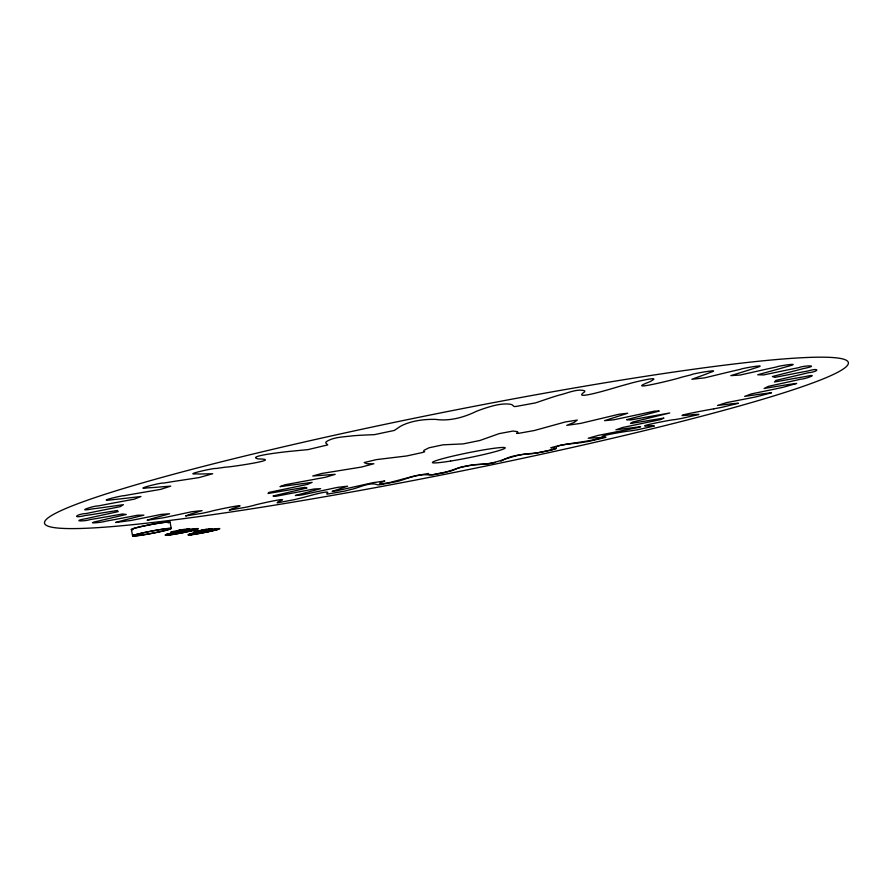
<?xml version="1.0" encoding="UTF-8"?>
<svg xmlns="http://www.w3.org/2000/svg" width="893" height="893" viewBox="0 0 893 893"><rect width="100%" height="100%" fill="white"/><g stroke="black" fill="none" stroke-linecap="round" stroke-linejoin="round"><path stroke-width="1.34" d="M176.624 530.766L178.7 530.308M172.505 534.438L175.039 533.936M167.091 534.628L165.395 535.019L166.924 534.661M176.111 532.128L173.599 532.652A17.492 0.982 -10.8 0 0 171.713 534.65A17.492 0.982 -10.8 0 0 198.38 528.801A17.492 0.982 -10.8 0 0 173.61 532.563M186.291 531.904L183.98 532.295M185.253 530.453L190.12 529.549M198.626 531.96L196.181 532.485A16.766 0.904 -10.9 0 0 194.049 534.405A16.766 0.904 -10.9 0 0 219.756 528.779A16.766 0.904 -10.9 0 0 196.203 532.395L195.846 532.663M194.819 534.193L190.566 534.706M173.354 531.592L172.695 531.86L173.644 531.938M178.6 531.659L180.196 531.38M208.013 531.77L205.803 532.139M183.846 532.362L183.032 532.574M172.528 534.427L168.889 534.94M187.831 529.125L189.249 528.913L183.4 530.275M200.97 531.525L206.562 530.409M205.669 532.206L203.403 532.608M174.671 531.826L175.162 531.882M183.389 530.386L181.993 530.598M209.922 529.08L211.317 528.89L209.431 529.27M181.413 532.808L179.895 533.121M190.042 529.594L196.516 528.835L195.109 529.158M179.66 530.085L181.078 529.817M180.933 530.822L179.605 531.089M196.002 529.415L196.784 529.225L194.998 529.616M202.264 530.018L203.626 529.75M203.291 530.732L201.952 530.978M177.048 531.514L171.333 532.005L172.193 531.804M199.574 531.391L199.083 531.435M206.026 529.348L210.324 528.645L209.487 528.924M182.116 529.649L189.651 528.656L188.099 529.013M204.609 529.605L206.037 529.281M488.851 463.735L489.933 463.545C504.266 460.252 517.538 453.465 532.741 453.499A117.653 7.445 -11.7 0 0 537.619 452.918L555.759 448.9A113.154 6.999 -11.3 0 0 556.439 448.253C553.102 444.223 579.189 443.542 582.727 442.258A120.309 7.724 -11.8 0 0 588.576 441.432L605.956 437.358A113.433 7.021 -11.4 0 0 605.398 436.945C590.809 436.978 630.034 430.571 630.268 430.928A123.502 8.082 -11.8 0 0 637.033 429.846L654.39 426.028L653.274 425.782A114.349 7.111 -11.5 0 0 651.443 425.637C627.221 428.149 675.008 418.984 674.327 419.699A127.186 8.506 -11.9 0 0 681.917 418.37L698.929 414.464L696.64 414.408A115.889 7.267 -11.6 0 0 693.481 414.542C657.951 418.784 716.945 408.213 713.775 408.838A131.282 8.997 -12 0 0 722.08 407.264L738.455 403.256L734.839 403.502A118.043 7.49 -11.7 0 0 730.34 403.937L717.492 405.467L726.366 402.654L747.352 398.591A135.68 9.566 -12 0 0 756.226 396.805L771.519 392.797L766.551 393.344A120.778 7.78 -11.8 0 0 760.691 394.103L744.673 396.38L751.46 393.891L773.684 389.303A140.246 10.203 -12.1 0 0 782.949 387.316L796.668 383.421L790.305 384.28A124.06 8.137 -11.9 0 0 783.128 385.374L764.107 388.466L768.393 386.356L791.321 381.322A144.8 10.895 -12.1 0 0 800.753 379.179C804.682 379.302 822.006 372.906 804.604 376.701A127.822 8.573 -11.9 0 0 796.188 378.13L774.454 382.025L775.872 380.407L798.822 375.027A149.164 11.62 -12.1 0 0 808.098 372.772C819.562 371.611 819.908 367.336 807.931 371.008A131.974 9.086 -12 0 0 798.442 372.772L774.823 377.371L772.389 376.533L794.803 370.829A153.149 12.346 -12 0 0 803.577 368.53C821.917 364.913 803.354 365.46 798.934 367.626A136.406 9.667 -12.1 0 0 788.631 369.691L763.548 374.948L757.71 374.77L778.183 369.122A156.576 13.038 -12 0 0 786.03 366.856C806.156 361.676 777.423 366.041 776.62 366.945A140.971 10.314 -12.1 0 0 765.837 369.278L740.219 375.027L730.82 375.629L748.323 370.227A159.311 13.641 -11.8 0 0 754.808 368.106C772.467 363.004 740.721 368.541 740.565 369.289A145.514 11.017 -12.1 0 0 729.737 371.789L704.689 377.851L691.852 379.279L705.303 374.39A161.242 14.098 -11.7 0 0 709.968 372.504C724.435 368.095 690.858 373.921 691.137 374.826A149.834 11.743 -12.1 0 0 680.812 377.415C680.578 378.119 620.055 393.099 650.071 381.657A162.303 14.377 -11.5 0 0 652.56 380.128C660.251 375.73 630.938 383.008 629.732 383.543A153.741 12.469 -12 0 0 620.479 386.1C619.943 386.144 569.131 402.14 584.614 391.871A162.481 14.433 -11.3 0 0 584.636 390.799C577.347 388.31 566.72 393.523 558.817 395.197A157.068 13.138 -11.9 0 0 551.182 397.586L535.443 402.91L515.853 406.482L514.089 406.516L511.879 404.652A161.767 14.266 -11.1 0 0 509.345 404.094C500.047 403.245 490.592 406.36 481.829 409.284A159.68 13.719 -11.8 0 0 476.282 411.372C463.802 417.455 449.503 421.396 435.594 419.386A160.182 13.897 -10.9 0 0 430.582 419.386C421.183 419.643 411.439 421.172 402.866 425.079A161.477 14.154 -11.6 0 0 399.751 426.754L394.36 430.426L374.524 434.623L359.89 435.282A157.782 13.362 -10.8 0 0 352.679 435.829C343.995 436.967 333.591 436.9 326.291 441.711A162.392 14.4 -11.5 0 0 325.744 442.895L327.742 444.904L308.096 449.592L288.841 451.467A154.634 12.714 -10.7 0 0 279.866 452.505C277.399 452.818 251.056 456.044 256.179 458.265A162.426 14.422 -11.3 0 0 258.133 458.924C285.648 459.236 225.896 467.664 225.985 467.095A150.872 12 -10.6 0 0 215.805 468.535C215.704 467.575 182.875 474.853 195.902 473.87A161.577 14.221 -11.1 0 0 200.132 474.004L212.701 473.736L198.949 477.61L174.057 481.394A146.675 11.274 -10.6 0 0 163.24 483.146C163.207 482.008 130.891 490.112 147.836 487.835A159.858 13.819 -10.9 0 0 153.987 487.478L170.764 486.127L160.517 489.409L134.765 493.796A142.188 10.56 -10.6 0 0 123.859 495.749C124.004 495.035 92.615 502.324 113.288 499.611A157.324 13.272 -10.7 0 0 120.912 498.83L140.938 496.508L134.251 499.165L108.801 503.886A137.634 9.89 -10.6 0 0 98.275 505.929C94.982 505.416 73.46 512.314 92.548 508.898A154.076 12.602 -10.6 0 0 101.199 507.771L123.413 504.679L120.209 506.644L96.031 511.488A133.157 9.287 -10.6 0 0 86.264 513.52C77.278 513.799 70.592 518.945 85.114 515.562A150.236 11.888 -10.6 0 0 94.379 514.167L117.363 510.483L118.189 511.633L95.651 516.534A128.927 8.751 -10.7 0 0 86.922 518.487C69.743 521.501 84.69 521.479 89.936 519.626A145.972 11.151 -10.6 0 0 99.413 518.04L122.564 513.977L126.281 514.48L106.468 519.101A125.053 8.283 -10.8 0 0 98.956 520.92C81.989 524.425 103.398 522.349 105.608 521.211A141.462 10.448 -10.6 0 0 115.007 519.503L137.578 515.239L143.885 515.149L127.052 519.369A121.638 7.903 -10.8 0 0 120.856 520.999L115.554 522.494L130.612 520.519A136.908 9.79 -10.6 0 0 139.665 518.755L161.086 514.435L169.581 513.776L155.929 517.527A118.758 7.579 -10.9 0 0 151.084 518.956L147.144 520.206L163.408 517.773A132.465 9.198 -10.6 0 0 171.914 516.009L191.738 511.745L202.086 510.617L191.627 513.821A116.436 7.334 -11 0 0 188.155 515.004L185.588 515.964L202.544 513.218A128.279 8.673 -10.7 0 0 210.346 511.499C210.313 511.03 257.742 501.029 232.805 508.463A114.717 7.155 -11.1 0 0 230.662 509.412L229.278 510.149L246.669 507.09A124.473 8.216 -10.8 0 0 253.657 505.449C252.864 505.181 296.052 495.392 278.214 501.699A113.634 7.044 -11.2 0 0 277.377 502.391L277.12 502.893L294.578 499.622A121.147 7.847 -10.8 0 0 300.662 498.093C302.135 498.037 333.815 488.281 326.749 493.717A113.165 6.999 -11.3 0 0 327.151 494.153L345.189 491.005A118.345 7.535 -10.9 0 0 350.302 489.61C358.696 488.17 369.535 481.606 377.382 484.72A113.344 7.021 -11.4 0 0 378.978 484.91L397.519 481.45A116.123 7.3 -11 0 0 401.593 480.211C410.412 477.208 419.788 473.893 429.187 474.909A114.159 7.099 -11.5 0 0 431.933 474.83L450.641 471.124A114.505 7.144 -11.1 0 0 453.644 470.064C464.315 464.773 476.605 464.74 488.237 463.802M178.589 531.223L177.071 531.581M201.048 531.112L199.585 531.458M189.394 534.193L190.231 534.159M181.446 532.797L182.284 532.63M217.3 529.527C214.599 529.984 219.075 528.935 217.446 529.382M173.409 531.581L172.662 531.603L176.58 530.777M209.163 529.37L210.067 529.27L208.37 529.594M190.388 533.891L194.462 532.987M178.176 533.489L179.739 533.11M188.713 534.907L189.963 534.695M169.324 534.762L168.007 534.974M207.332 530.364L217.088 528.857L215.916 529.158M167.906 534.907L166.031 535.175M199.027 531.447L194.138 532.161L196.103 531.815M500.962 461.246C507.615 456.825 516.321 455.039 525.642 454.18M172.762 531.982L171.311 532.317L172.438 532.139M187.854 528.957L189.316 528.589L187.385 528.924M196.047 529.114L197.107 529.002M196.092 531.871L195.5 531.938M190.488 534.65C188.512 535.242 191.716 534.17 190.287 534.762M218.484 528.857L217.021 529.326M212.143 530.755L217.178 529.516M167.013 534.784L165.596 535.13M191.091 530.844L195.377 529.683M197.029 529.058L195.534 529.426M210.022 528.812C212.59 528.288 209.487 528.98 210.603 528.924M210.759 531.078L208.08 531.67M187.91 529.058L188.557 528.935M170.954 532.217L172.84 531.681M188.49 534.784L189.684 534.394M211.73 528.678L210.089 528.801M170.563 534.583L170.585 534.583M196.639 529.292L195.187 528.913M172.662 531.96L173.32 531.971M176.155 532.105L178.5 531.726M166.277 534.639L173.755 532.697M198.637 531.949L200.869 531.581M212.177 530.855L210.804 531.067M495.325 462.429L485.669 464.047L473.703 464.717L459.728 467.552L444.614 472.587L433.362 474.719L428.673 474.518L428.406 473.48L415.513 475.723L389.973 482.477L379.536 484.229L380.094 482.923L384.783 481.003L373.006 482.678L336.538 490.804L332.185 491.396L347.6 486.194L337.409 487.399L301.722 494.968L295.36 495.526L320.632 488.672L314.146 488.996L276.183 496.229L273.046 496.006L306.958 487.991L304.848 487.344L268.056 493.494L268.782 492.445L307.56 484.352L312.137 482.354L279.989 486.64L284.923 484.787L325.621 477.23L335.21 474.339L312.74 476.002L321.703 473.491L361.587 467.039L373.854 463.757L366.811 463.746L364.199 462.541L376.388 459.616L406.695 455.966L422.422 452.517L424.666 451.724L423.55 451.144L424.164 450.239L429.031 447.784L442.984 444.826L463.143 443.899L479.865 440.495L499.131 433.641L513.04 431.04L517.482 431.643L517.884 432.335L516.534 433.418L518.688 433.328L534.315 430.526L565.247 421.976L577.28 420.078L574.188 422.411L566.765 425.358L580.684 423.382L619.005 414.24L627.746 413.236L604.539 420.659L613.837 419.788L654.58 411.115L659.257 411.059L626.618 419.71L630.436 419.978L669.772 412.979L632.891 421.965L630.514 423.483L663.957 418.08L660.597 419.598L622.644 427.501L615.902 429.812L640.616 426.698L637.412 427.691L598.087 435.438L588.186 438.229L602.976 437.403C585.942 442.615 567.87 442.638 550.814 447.773C567.278 448.096 530.554 454.314 525.698 454.18M180.252 530.397C176.702 531.268 183.947 529.638 180.364 530.52M201.505 530.208L202.097 530.085M179.493 530.163L178.846 530.297M181.112 530.743L181.759 530.621M167.426 534.416L166.433 534.505L167.058 534.416M203.47 530.654L204.095 530.52M189.182 534.36L189.774 534.114M216.441 529.091L218.428 528.857M180.241 531.368L182.708 530.889M209.576 528.913L211.741 528.645M195.21 531.715L193.826 532.094L201.338 530.23M189.774 534.248L191.448 533.768L190.499 533.88M202.8 532.808L199.641 533.389M194.618 529.169L195.723 529.091M172.583 531.737L170.954 532.25M202.756 530.308C206.383 529.783 199.273 530.944 202.823 530.431M182.797 530.889L185.141 530.397M201.818 530.967L201.204 531.078M195.801 532.674L194.428 532.976M181.268 529.828L181.882 529.716M204.385 529.661L203.76 529.772M178.745 531.19L179.393 531.078M178.131 533.501L177.484 533.601M206.584 530.409L207.254 530.308M206.406 530.04L204.318 530.509M177.327 533.545L174.961 534.047M199.429 533.344L194.841 534.193M197.052 528.89L195.489 529.236L197.074 529.013M208.661 529.549L206.796 529.995M182.965 532.585L182.406 532.63M191.091 530.844L186.347 531.826M170.038 522.048L171.244 528.422M131.405 529.594L132.599 535.979M132.622 529.683A19.769 1.228 -10.7 0 1 148.718 524.95A19.769 1.228 -10.7 0 1 169.849 522.416M138.382 527.261A18.775 1.161 -10.7 0 1 160.885 522.907A18.775 1.161 -10.7 0 1 168.163 522.907M132.677 529.471A18.775 1.161 -10.7 0 1 137.678 527.439M133.381 534.829A18.786 1.105 -10.8 0 1 133.492 534.516M191.124 534.695L191.973 534.461L191.191 534.673M215.47 529.884L216.173 529.85L215.481 529.884M215.76 528.991L214.845 529.236L215.771 528.98M195.623 531.435L196.438 531.368L195.623 531.435M214.208 530.241L214.231 530.23M169.458 533.634L170.117 533.612L169.458 533.634M197.599 531.067L197.61 531M450.619 461.045A37.048 2.489 -11.4 0 0 505.215 447.929A37.048 2.489 -11.4 0 0 450.842 456.591A37.048 2.489 -11.4 0 0 450.619 461.045M247.819 509.412A409.809 30.529 -11.3 0 0 848.35 362.58A409.809 30.529 -11.3 0 0 243.276 456.39A409.809 30.529 -11.3 0 0 247.819 509.412M142.4 534.952A18.786 1.105 -10.8 0 0 170.351 528.723A18.786 1.105 -10.8 0 0 142.958 532.909A18.786 1.105 -10.8 0 0 142.4 534.952M139.475 535.454A19.769 1.161 -10.8 0 0 171.043 528.768A19.769 1.161 -10.8 0 0 145.179 532.362A19.769 1.161 -10.8 0 0 139.475 535.454"/></g></svg>
